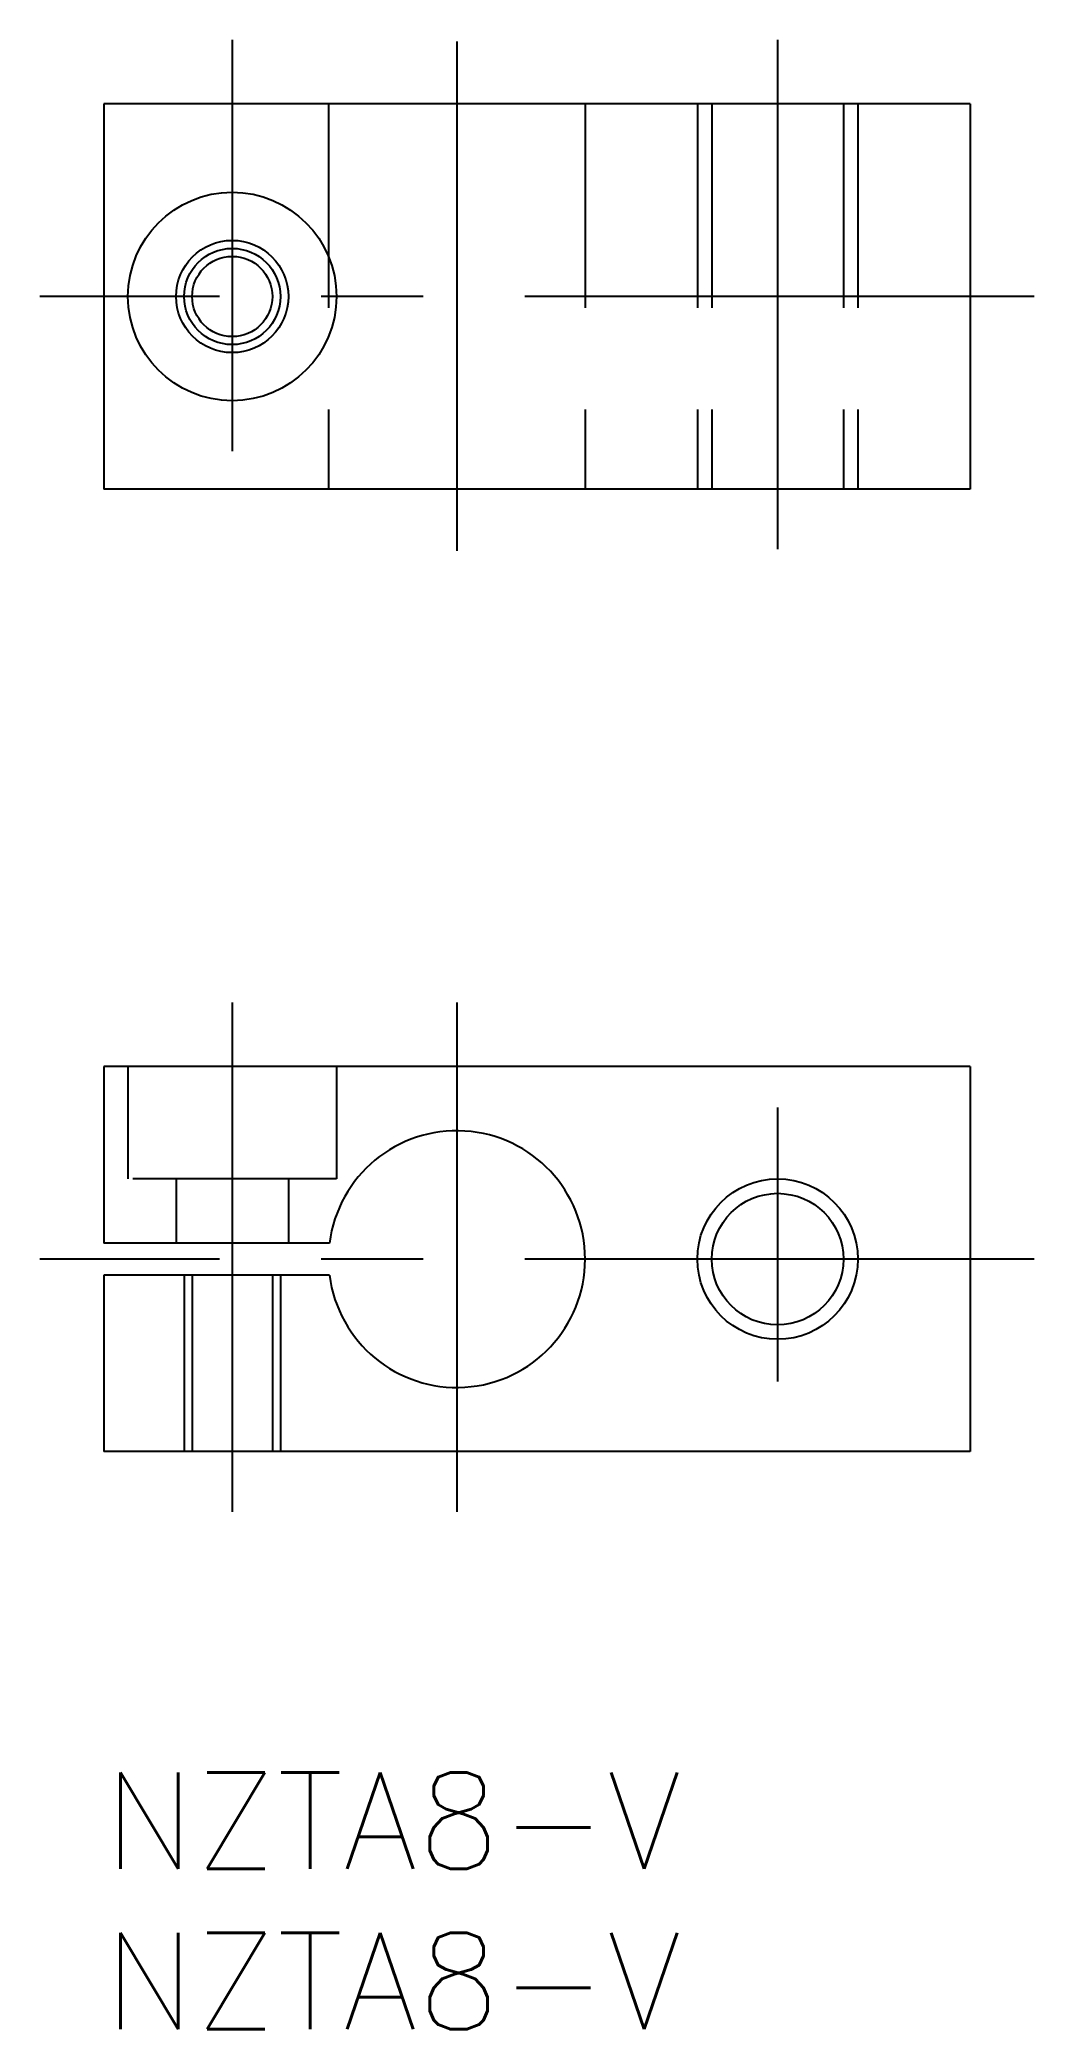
# Model space of a CAD drawing. Extents: x -2 to 29, y -8 to 54.
import ezdxf

# ---------------------------------------------------------------- set-up
doc = ezdxf.new("R2010")
doc.units = 0
doc.header["$LTSCALE"] = 0.5
doc.linetypes.add('CENTER', pattern=[50.8, 31.75, -6.35, 6.35, -6.35])
doc.linetypes.add('DASHED', pattern=[19.05, 12.7, -6.35])
for name, color, linetype in [('MSM_CENTER', 1, 'CENTER'), ('MSM_CONTINUOUS', 7, 'CONTINUOUS'), ('MSM_DASHED', 4, 'DASHED'), ('MSM_NARROW', 5, 'CONTINUOUS'), ('MSM_PART_NUMBER', 7, 'CONTINUOUS')]:
    doc.layers.add(name, color=color, linetype=linetype)
doc.styles.get("Standard").update_dxf_attribs({"font": 'txt.shx', "height": 1, "bigfont": 'bigfont.shx'})

# ---------------------------------------------------------------- blocks, each defined once
blk = doc.blocks.new('*U27')
at = {"layer": 'MSM_PART_NUMBER'}
blk.add_text('NZTA8-V', height=3, dxfattribs=at).set_placement((0, -3))
blk = doc.blocks.new('*U28')
at = {"layer": 'MSM_PART_NUMBER'}
blk.add_text('NZTA8-V', height=3, dxfattribs=at).set_placement((0, -8))

msp = doc.modelspace()

# ---------------------------------------------------------------- linework, layer by layer
at = {"layer": 'MSM_CENTER'}
for p, q in [((4, 54), (4, 41.182863)), ((11, 53.949115), (11, 38)), ((21, 54), (21, 38)), ((29, 46), (-2, 46)), ((4, 24), (4, 7.802679)), ((11, 24), (11, 8)), ((21, 20.729799), (21, 12.181961)), ((29, 16), (-2, 16))]:
    msp.add_line(p, q, dxfattribs=at)
at = {"layer": 'MSM_CONTINUOUS'}
for p, q in [((0, 52), (0, 40)), ((27, 52), (0, 52)), ((27, 52), (27, 40)), ((27, 40), (0, 40)), ((0, 22), (0, 16.5)), ((27, 22), (0, 22)), ((27, 22), (27, 10)), ((7.031373, 16.5), (0, 16.5)), ((0, 15.5), (0, 10)), ((7.031373, 15.5), (0, 15.5)), ((27, 10), (0, 10))]:
    msp.add_line(p, q, dxfattribs=at)
for centre, radius in [((4, 46), 3.25), ((4, 46), 1.75), ((4, 46), 1.25), ((21, 16), 2.05)]:
    msp.add_circle(centre, radius, dxfattribs=at)
msp.add_arc((11, 16), 4, 187.180756, 172.819244, dxfattribs=at)
at = {"layer": 'MSM_DASHED'}
for p, q in [((7, 52), (7, 40)), ((15, 52), (15, 40)), ((18.5, 52), (18.5, 40)), ((18.95, 52), (18.95, 40)), ((23.05, 52), (23.05, 40)), ((23.5, 52), (23.5, 40)), ((0.75, 22), (0.75, 18.5)), ((7.25, 22), (7.25, 18.5)), ((7.25, 18.5), (0.75, 18.5)), ((2.25, 18.5), (2.25, 16.5)), ((5.75, 18.5), (5.75, 16.5)), ((2.5, 15.5), (2.5, 10)), ((2.75, 15.5), (2.75, 10)), ((5.25, 15.5), (5.25, 10)), ((5.5, 15.5), (5.5, 10))]:
    msp.add_line(p, q, dxfattribs=at)
at = {"layer": 'MSM_NARROW'}
for centre, radius in [((4, 46), 1.5), ((21, 16), 2.5)]:
    msp.add_circle(centre, radius, dxfattribs=at)

# ---------------------------------------------------------------- block references
at = {"layer": 'MSM_CONTINUOUS'}
for name in ['*U27', '*U28']:
    msp.add_blockref(name, (0, 0), dxfattribs=at)

doc.saveas('drawing.dxf')
